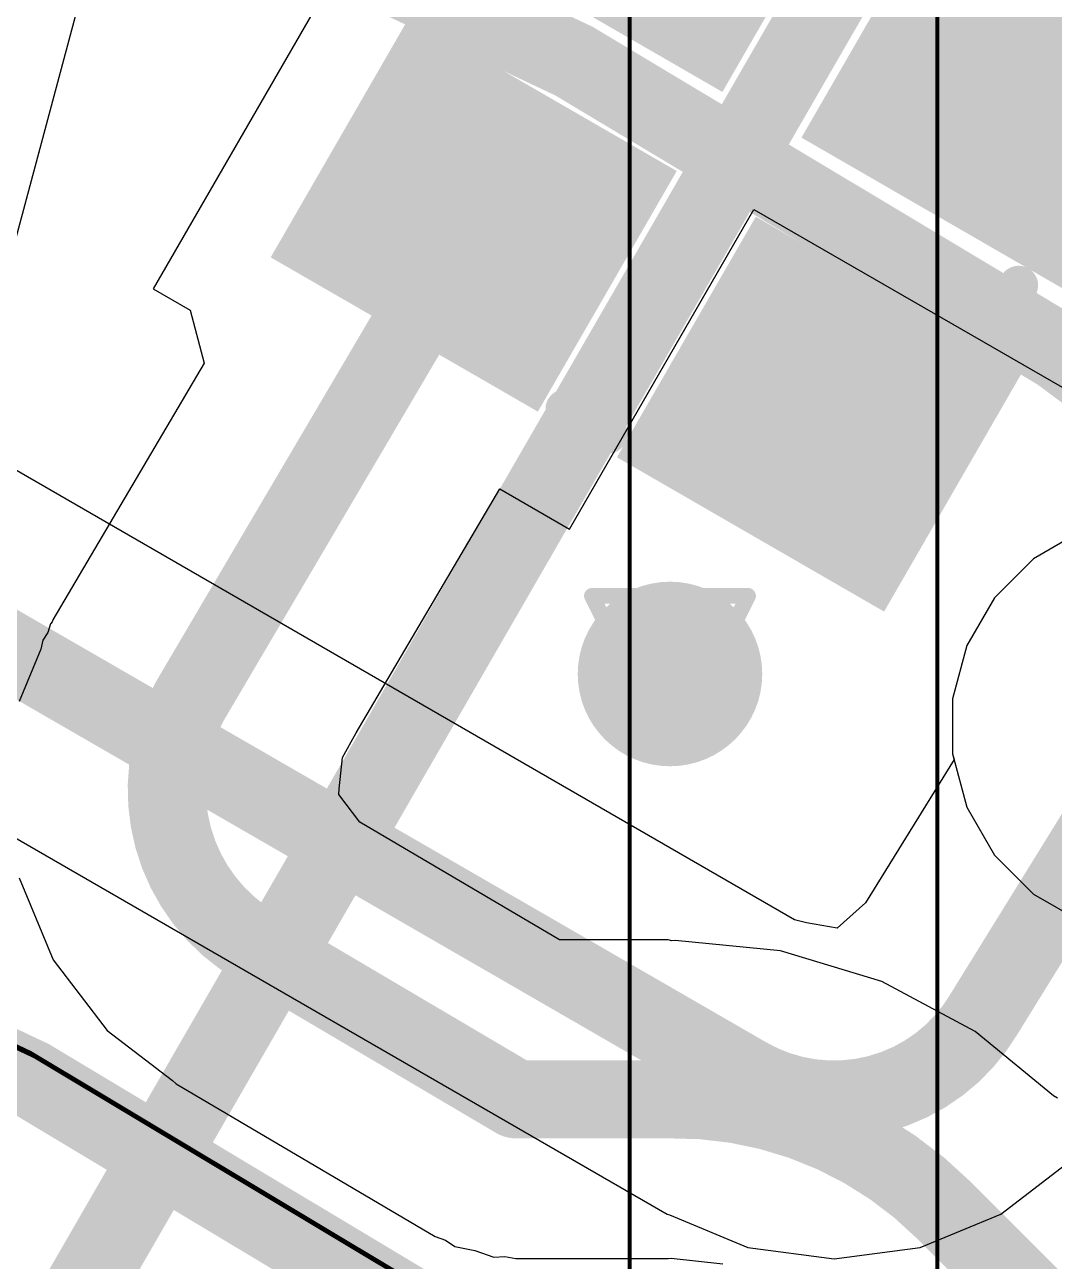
# Model space of a CAD drawing. Header units: inches. Extents: x -18 to 217, y -14 to 159.
# Drawn here: x 42.863 to 46.211, y 32.102 to 36.121 of the extents above; entities that cross this region are included whole.
import ezdxf

# ---------------------------------------------------------------- set-up
doc = ezdxf.new("R2010")
doc.units = ezdxf.units.IN
for name, color, linetype in [('Bottom Layer', 5, 'Continuous'), ('Dimension', 6, 'Continuous'), ('Drill Drawing', 1, 'Continuous'), ('Fabrication', 76, 'Continuous'), ('Mechanical 4', 56, 'Continuous'), ('Top Layer', 1, 'Continuous'), ('Top Overlay', 2, 'Continuous'), ('Top Paste', 8, 'Continuous'), ('Top Solder', 216, 'Continuous'), ('Via Holes', 16, 'Continuous')]:
    doc.layers.add(name, color=color, linetype=linetype)

# ---------------------------------------------------------------- blocks, each defined once
blk = doc.blocks.new('SK6812_EC20_44')
at = {"layer": 'Top Layer'}
for points in [[(-1.05, 0.95), (-0.25, 0.95), (-0.25, 0.25), (-1.05, 0.25)], [(0.25, 0.95), (1.05, 0.95), (1.05, 0.25), (0.25, 0.25)], [(-1.05, -0.25), (-0.25, -0.25), (-0.25, -0.95), (-1.05, -0.95)], [(0.25, -0.25), (1.05, -0.25), (1.05, -0.95), (0.25, -0.95)]]:
    blk.add_hatch(color=1, dxfattribs=at).paths.add_polyline_path(points)
at = {"layer": 'Top Paste'}
for points in [[(-1.05, 0.95), (-0.25, 0.95), (-0.25, 0.25), (-1.05, 0.25)], [(0.25, 0.95), (1.05, 0.95), (1.05, 0.25), (0.25, 0.25)], [(-1.05, -0.25), (-0.25, -0.25), (-0.25, -0.95), (-1.05, -0.95)], [(0.25, -0.25), (1.05, -0.25), (1.05, -0.95), (0.25, -0.95)]]:
    blk.add_hatch(color=8, dxfattribs=at).paths.add_polyline_path(points)
at = {"layer": 'Top Solder'}
for points in [[(-1.1516, 1.0516), (-0.1484, 1.0516), (-0.1484, 0.1484), (-1.1516, 0.1484)], [(0.1484, 1.0516), (1.1516, 1.0516), (1.1516, 0.1484), (0.1484, 0.1484)], [(-1.1516, -0.1484), (-0.1484, -0.1484), (-0.1484, -1.0516), (-1.1516, -1.0516)], [(0.1484, -0.1484), (1.1516, -0.1484), (1.1516, -1.0516), (0.1484, -1.0516)]]:
    blk.add_hatch(color=216, dxfattribs=at).paths.add_polyline_path(points)
at = {"layer": 'Top Overlay', "const_width": 0.127}
for points in [[(0.0762, 1), (-0.0856, 1)], [(-1, 0.0762), (-1, -0.0856)], [(1, 0.0762), (1, -0.0856)], [(1.3462, -0.4826), (1.2192, -0.6096)], [(1.3462, -0.4826), (1.3462, -0.7366)], [(1.3462, -0.7366), (1.2192, -0.6096)], [(0.0762, -1), (-0.0856, -1)]]:
    blk.add_lwpolyline(points, dxfattribs=at)
at = {"layer": 'Top Overlay', "const_width": 0.0635}
for points in [[(-0.1173, 1, 1), (-0.0538, 1, 1)], [(0.0445, 1, 1), (0.108, 1, 1)], [(-1.0317, 0.0762, 1), (-0.9682, 0.0762, 1)], [(0.9682, 0.0762, 1), (1.0317, 0.0762, 1)], [(-1.0317, -0.0856, 1), (-0.9682, -0.0856, 1)], [(0.9682, -0.0856, 1), (1.0317, -0.0856, 1)], [(1.3144, -0.4826, 1), (1.378, -0.4826, 1)], [(1.3144, -0.4826, 1), (1.378, -0.4826, 1)], [(1.1874, -0.6096, 1), (1.251, -0.6096, 1)], [(1.1874, -0.6096, 1), (1.251, -0.6096, 1)], [(1.3144, -0.7366, 1), (1.378, -0.7366, 1)], [(1.3144, -0.7366, 1), (1.378, -0.7366, 1)], [(-0.1174, -1, 1), (-0.0539, -1, 1)], [(0.0445, -1, 1), (0.108, -1, 1)]]:
    blk.add_lwpolyline(points, format="xyb", close=True, dxfattribs=at)

msp = doc.modelspace()

# ---------------------------------------------------------------- hatches: boundary and pattern name
at = {"layer": 'Bottom Layer'}
h = msp.add_hatch(color=5, dxfattribs=at)
edge = h.paths.add_edge_path()
edge.add_arc((44.9613, 34.0107), 0.3, 0, 360)
at = {"layer": 'Top Layer'}
h = msp.add_hatch(color=1, dxfattribs=at)
edge = h.paths.add_edge_path()
edge.add_arc((44.9613, 34.0107), 0.3, 0, 360)
at = {"layer": 'Via Holes'}
h = msp.add_hatch(color=7, dxfattribs=at)
edge = h.paths.add_edge_path()
edge.add_arc((44.9613, 34.0107), 0.15, 0, 360)

# ---------------------------------------------------------------- linework, layer by layer
at = {"layer": 'Bottom Layer'}
for p, q in [((45.3656, 33.212), (42.4338, 34.9047)), ((46.2981, 34.475), (46.1428, 34.3853)), ((46.1428, 34.3853), (46.016, 34.2585)), ((46.016, 34.2585), (45.9263, 34.1032)), ((45.9263, 34.1032), (45.8799, 33.93)), ((41.9159, 34.0075), (44.9517, 32.2548)), ((45.8799, 33.93), (45.8799, 33.7507)), ((45.8849, 33.7322), (45.5966, 33.2664)), ((45.8799, 33.7507), (45.8849, 33.7322)), ((45.5966, 33.2664), (45.5053, 33.1841)), ((45.4053, 33.2022), (45.3656, 33.212)), ((45.5053, 33.1841), (45.4053, 33.2022)), ((46.0366, 32.255), (46.2611, 32.4273)), ((44.9517, 32.2548), (44.96, 32.252)), ((44.96, 32.252), (45.2141, 32.1467)), ((45.7752, 32.1467), (46.0366, 32.255)), ((45.2141, 32.1467), (45.4947, 32.1098)), ((45.4947, 32.1098), (45.7752, 32.1467))]:
    msp.add_line(p, q, dxfattribs=at)
at = {"layer": 'Bottom Layer', "const_width": 0.254}
for points in [[(42.1749, 34.4561), (45.2106, 32.7034)], [(45.9821, 32.905), (46.5609, 33.8404)]]:
    msp.add_lwpolyline(points, dxfattribs=at)
msp.add_lwpolyline([(45.9822, 32.905, -0.411354), (45.2106, 32.7034)], format="xyb", dxfattribs=at)
at = {"layer": 'Bottom Layer', "const_width": 0.127}
for points in [[(45.9186, 32.905, 1), (46.0456, 32.905, 1)], [(45.9187, 32.905, 1), (46.0457, 32.905, 1)], [(45.1471, 32.7034, 1), (45.2741, 32.7034, 1)], [(45.1471, 32.7034, 1), (45.2741, 32.7034, 1)]]:
    msp.add_lwpolyline(points, format="xyb", close=True, dxfattribs=at)
at = {"layer": 'Dimension', "const_width": 0.254}
for points in [[(58.31, 19.467, 1), (13.31, 19.467, 1)], [(54.5603, 19.4669, 1), (17.0603, 19.4669, 1)]]:
    msp.add_lwpolyline(points, format="xyb", close=True, dxfattribs=at)
msp.add_lwpolyline([(22.3332, -3.8762), (47.8332, 40.2911)], dxfattribs=at)
at = {"layer": 'Drill Drawing', "const_width": 0.0508}
for points in [[(44.7073, 34.2647), (45.2153, 34.2647)], [(44.7073, 34.2647), (44.9613, 33.7567)], [(44.9613, 33.7567), (45.2153, 34.2647)]]:
    msp.add_lwpolyline(points, dxfattribs=at)
at = {"layer": 'Drill Drawing', "const_width": 0.0254}
for points in [[(44.6946, 34.2647, 1), (44.72, 34.2647, 1)], [(44.6946, 34.2647, 1), (44.72, 34.2647, 1)], [(45.2026, 34.2647, 1), (45.228, 34.2647, 1)], [(45.2026, 34.2647, 1), (45.228, 34.2647, 1)], [(44.9486, 33.7567, 1), (44.974, 33.7567, 1)], [(44.9486, 33.7567, 1), (44.974, 33.7567, 1)]]:
    msp.add_lwpolyline(points, format="xyb", close=True, dxfattribs=at)
at = {"layer": 'Fabrication', "const_width": 0.0127}
for points in [[(44.8304, 30.2569), (44.8304, 39.6156)], [(44.8304, 30.2569), (44.8304, 39.6156)], [(45.8304, 31.0421), (45.8304, 36.6983)], [(45.8304, 31.0421), (45.8304, 36.6983)], [(45.8304, 31.0421), (45.8304, 36.6983)], [(45.8304, 31.0421), (45.8304, 36.6983)]]:
    msp.add_lwpolyline(points, dxfattribs=at)
at = {"layer": 'Mechanical 4', "const_width": 0.0127}
for points in [[(50.811, 19.55, 1), (20.811, 19.55, 1)], [(50.811, 19.55, 1), (20.811, 19.55, 1)], [(50.811, 19.55, 1), (20.811, 19.55, 1)], [(50.811, 19.55, 1), (20.811, 19.55, 1)], [(50.8248, 19.5385, 1), (20.8248, 19.5385, 1)], [(50.8248, 19.5385, 1), (20.8248, 19.5385, 1)], [(50.8248, 19.5385, 1), (20.8248, 19.5385, 1)], [(50.8248, 19.5385, 1), (20.8248, 19.5385, 1)]]:
    msp.add_lwpolyline(points, format="xyb", close=True, dxfattribs=at)
at = {"layer": 'Top Layer'}
for p, q in [((42.6843, 34.8675), (43.2285, 36.8986)), ((43.8812, 36.3021), (43.2812, 35.2628)), ((44.634, 34.4818), (45.234, 35.521)), ((45.234, 35.521), (46.3544, 34.8742)), ((43.2812, 35.2628), (43.4011, 35.1936)), ((43.4011, 35.1936), (43.4464, 35.0216)), ((43.4464, 35.0216), (42.9548, 34.1871)), ((43.9407, 33.8197), (44.4077, 34.6125)), ((44.4077, 34.6125), (44.634, 34.4818)), ((46.2981, 34.475), (46.1428, 34.3853)), ((46.1428, 34.3853), (46.016, 34.2585)), ((46.016, 34.2585), (45.9263, 34.1032)), ((42.9473, 34.1739), (42.938, 34.1453)), ((42.948, 34.1753), (42.9473, 34.1739)), ((42.9525, 34.1806), (42.948, 34.1753)), ((42.9548, 34.1871), (42.9525, 34.1806)), ((42.938, 34.1453), (42.9217, 34.1208)), ((42.9158, 34.0915), (42.8451, 33.9208)), ((42.9217, 34.1208), (42.9158, 34.0915)), ((45.9263, 34.1032), (45.8799, 33.93)), ((45.8799, 33.93), (45.8799, 33.7507)), ((43.8967, 33.7395), (43.9407, 33.8197)), ((43.8861, 33.6375), (43.8967, 33.7395)), ((45.8799, 33.7507), (45.9263, 33.5775)), ((43.8849, 33.6189), (43.8861, 33.6375)), ((43.9523, 33.5291), (43.8849, 33.6189)), ((45.9263, 33.5775), (46.016, 33.4222)), ((44.6017, 33.1461), (43.9523, 33.5291)), ((46.016, 33.4222), (46.1428, 33.2954)), ((42.8451, 33.3479), (42.9557, 33.081)), ((46.1428, 33.2954), (46.2981, 33.2058)), ((44.9552, 33.1461), (44.6017, 33.1461)), ((44.967, 33.1437), (44.9552, 33.1461)), ((44.9777, 33.1448), (44.967, 33.1437)), ((45.3204, 33.111), (44.9777, 33.1448)), ((45.6499, 33.0111), (45.3204, 33.111)), ((42.9557, 33.081), (43.1316, 32.8518)), ((45.9536, 32.8487), (45.6499, 33.0111)), ((43.1316, 32.8518), (43.3439, 32.6889)), ((46.2082, 32.6398), (45.9536, 32.8487)), ((43.3439, 32.6889), (43.3558, 32.6783)), ((43.3558, 32.6783), (44.1972, 32.182)), ((46.2208, 32.6313), (46.2082, 32.6398)), ((44.1972, 32.182), (44.2317, 32.1699)), ((44.2317, 32.1699), (44.2621, 32.1496)), ((44.2621, 32.1496), (44.3263, 32.1368)), ((44.3263, 32.1368), (44.388, 32.1152)), ((44.388, 32.1152), (44.4245, 32.1173)), ((44.4245, 32.1173), (44.4604, 32.1102)), ((44.4604, 32.1102), (44.7883, 32.1102)), ((44.7883, 32.1102), (44.9552, 32.1102)), ((44.9552, 32.1102), (44.9646, 32.112)), ((44.9646, 32.112), (45.1331, 32.0934))]:
    msp.add_line(p, q, dxfattribs=at)
for points, const_width in [([(23.9597, 38.6755, -0.53877), (58.0622, 22.8854)], 2.032), ([(43.6189, 33.1244, -0.409382), (43.3994, 33.9212)], 0.254), ([(43.4002, 33.9226, -0.002575), (43.4011, 33.9242)], 0.254), ([(44.9553, 32.6281, -0.203622), (45.8546, 32.2651)], 0.254)]:
    msp.add_lwpolyline(points, format="xyb", dxfattribs=dict(at, const_width=const_width))
at = {"layer": 'Top Layer', "const_width": 0.254}
for points in [[(46.0382, 35.8468), (46.8828, 35.3592)], [(44.1768, 35.2411), (44.3059, 35.4602)], [(43.4011, 33.9242), (44.1768, 35.2411)], [(43.3994, 33.9212), (43.4002, 33.9226)], [(43.6189, 33.1244), (44.4604, 32.6281)], [(44.4604, 32.6281), (44.9552, 32.6281)], [(45.8546, 32.2651), (48.3333, 29.7864)]]:
    msp.add_lwpolyline(points, dxfattribs=at)
at = {"layer": 'Top Layer', "const_width": 0.127}
for points in [[(45.9747, 35.8468, 1), (46.1017, 35.8468, 1)], [(44.2424, 35.4602, 1), (44.3694, 35.4602, 1)], [(44.1133, 35.2411, 1), (44.2403, 35.2411, 1)], [(44.1133, 35.2411, 1), (44.2403, 35.2411, 1)], [(43.3359, 33.9212, 1), (43.4629, 33.9212, 1)], [(43.3359, 33.9212, 1), (43.4629, 33.9212, 1)], [(43.3367, 33.9226, 1), (43.4637, 33.9226, 1)], [(43.3367, 33.9226, 1), (43.4637, 33.9226, 1)], [(43.3376, 33.9242, 1), (43.4646, 33.9242, 1)], [(43.3376, 33.9242, 1), (43.4646, 33.9242, 1)], [(43.5554, 33.1244, 1), (43.6824, 33.1244, 1)], [(43.5554, 33.1244, 1), (43.6824, 33.1244, 1)], [(44.3969, 32.6281, 1), (44.5239, 32.6281, 1)], [(44.3969, 32.6281, 1), (44.5239, 32.6281, 1)], [(44.8917, 32.6281, 1), (45.0187, 32.6281, 1)], [(44.8918, 32.6281, 1), (45.0188, 32.6281, 1)], [(45.7911, 32.2651, 1), (45.9181, 32.2651, 1)], [(45.7911, 32.2651, 1), (45.9181, 32.2651, 1)]]:
    msp.add_lwpolyline(points, format="xyb", close=True, dxfattribs=at)
at = {"layer": 'Top Overlay', "const_width": 0.254}
msp.add_lwpolyline([(50.8104, 19.4669, 1), (20.8103, 19.4669, 1)], format="xyb", close=True, dxfattribs=at)

# ---------------------------------------------------------------- block references
at = {"rotation": 150}
msp.add_blockref('SK6812_EC20_44', (45.186, 35.7), dxfattribs=at)

doc.saveas('drawing.dxf')
